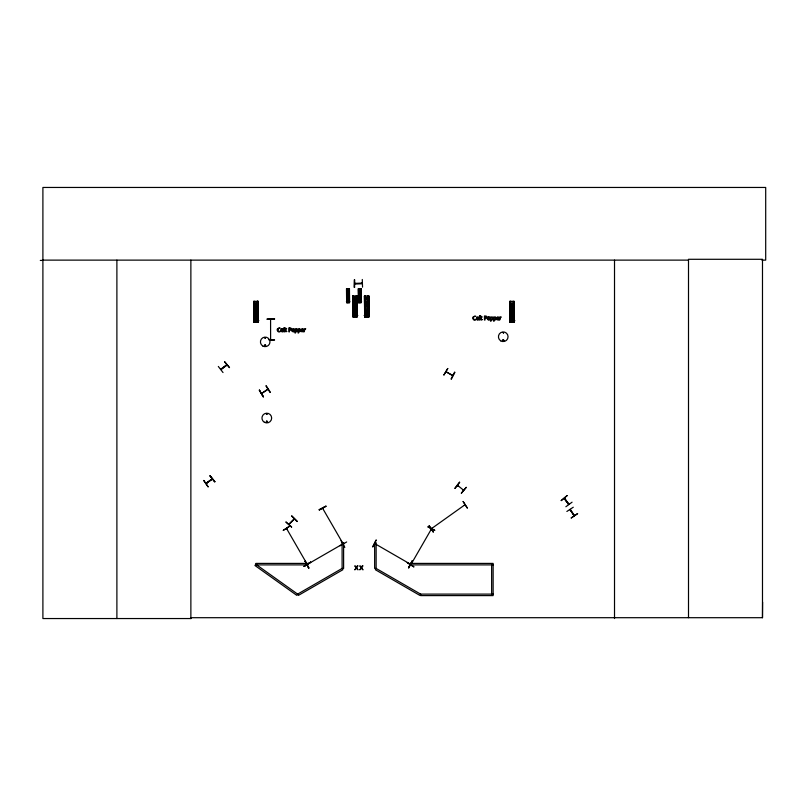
<?xml version="1.0" encoding="UTF-8"?>
<svg xmlns="http://www.w3.org/2000/svg" width="806" height="806" viewBox="0 0 806 806"><rect width="100%" height="100%" fill="white"/><g stroke="black" fill="none" stroke-linecap="round" stroke-linejoin="round"><path stroke-width="1.21" d="M761.932 260.126L765.7 260.126L765.7 187.455L42.899 187.455L42.899 618.545L190.982 618.545L190.881 617.698L762.486 617.698L762.597 602.112M409.811 563.747L410.244 564.391M410.375 564.16L409.791 563.777M206.87 483.147L206.024 483.378L212.401 479.026M211.766 479.439L212.119 478.794L206.135 483.247M221.479 369.057L220.632 369.36M431.442 528.958L430.998 529.663L431.18 528.786M431.381 528.726L432.066 528.222M431.442 528.676L464.891 504.828L464.568 505.433M264.791 337.774C266.03 339.336 264.993 336.233 265.013 338.218M264.459 345.482C266.655 343.054 265.204 348.293 264.6 345.139M267.229 414.062L266.403 414.173L267.179 413.962M266.343 421.659C268.398 420.41 265.678 423.351 266.806 421.195M267.521 421.85C265.92 419.352 266.302 423.523 267.3 422.153M502.803 340.464C503.78 338.47 503.71 342.238 502.803 340.233M503.921 340.525C502.813 337.654 502.078 342.852 503.992 340.354M457.415 485.544L458.11 486.038M462.825 489.564L463.39 490.149M463.722 489.977L462.876 489.675M307.096 564.543L342.812 543.929L342.197 544.241M568.693 504.596L564.502 498.209L564.623 499.025M512.394 321.896L512.364 321.12M573.862 515.276L574.507 515.679M431.391 529.018L410.899 564.603L410.838 563.857M286.805 528.343L286.966 529.22L286.533 528.484M323.216 508.717L322.813 508.082M411.211 564.069L410.909 564.512M265.658 345.744C264.308 343.809 265.648 346.872 264.973 345.885M503.609 332.959L502.954 332.455L503.518 333.019M564.17 498.39L568.734 504.425M569.036 504.334L568.653 503.75M220.733 369.229L226.688 364.725L226.446 365.43M447.723 368.503L443.804 375.143L447.773 368.533M452.549 375.646L446.202 371.858M454.584 372.12L451.088 378.991M451.34 379.122L454.937 372.312M375.092 544.181L374.659 543.536L375.264 544.191M427.956 526.943L434.857 530.388L428.006 526.852M409.629 563.737L410.083 564.351M408.501 567.676L412.309 560.976M431.109 529.542L431.381 528.988M343.437 543.798L342.782 543.375M294.341 519.104L289.122 524.333M454.836 488.255L459.501 482.129M455.088 488.446L459.732 482.3M463.5 490.139L457.576 485.333M461.405 493.222L466.301 487.267L461.324 493.151M362.368 283.621L354.791 283.793L355.506 283.329M361.582 283.208L362.317 283.51L354.68 283.662M226.869 365.108L220.945 369.511M212.27 479.127L206.185 483.59M465.002 505.12L464.478 505.443M288.85 524.172L294.21 518.752M291.631 527.033L285.848 521.925L291.591 527.064M297.041 521.553L291.641 516.062M564.25 498.501L568.663 504.415M565.862 506.752L572.069 502.178M224.562 361.763L229.529 367.667L224.642 361.692M220.965 369.541L227.01 365.017M223.02 372.543L218.315 366.448M214.92 481.686L209.963 475.772L214.89 481.706M208.079 486.824L203.747 480.436L208.109 486.794M429.195 525.713L433.396 532.192L429.155 525.744M464.327 505.231L464.951 504.778M566.86 511.478L573.278 507.216M570.406 510.087L570.275 509.362L574.456 515.608M571.263 517.996L577.61 513.644M270.04 392.462L265.96 385.933M267.844 389.086L261.618 393.459M267.471 389.751L261.597 393.53M283.299 530.318L289.747 526.096L283.319 530.358M319.176 509.755L326.017 506.198L319.156 509.724M319.347 510.047L325.997 506.158M305.212 561.339L308.738 568.2L305.202 561.349M307.116 564.129L286.573 528.555L286.926 529.149M304.003 566.175L310.642 562.276M307.902 564.381L307.298 564.734L307.67 564.16M340.001 545.813L346.671 541.964M344.827 547.365L341.029 540.665M355.345 315.791L354.781 315.7M367.113 315.791L366.559 315.73L367.173 316.597M458.1 486.058L457.727 485.393M360.04 301.928L360.04 302.381M255.905 321.937L256.338 321.1M355.335 316.496L354.952 315.589M354.308 287.349L354.519 279.632L354.348 287.349M362.277 279.47L362.549 287.168M354.731 283.349L362.247 283.168M346.701 290.14L349.27 290.11M358.469 290.14L361.038 290.11M346.711 291.077L349.28 291.057M358.479 291.077L361.048 291.057M346.731 292.497L349.3 292.467M358.499 292.497L361.068 292.467M346.741 293.747L349.31 293.716M358.509 293.747L361.078 293.716M346.751 295.157L349.32 295.127M358.519 295.157L361.088 295.127M364.423 296.034L368.876 295.963L369.108 316.829L364.655 316.889L364.443 296.034L364.745 316.889M352.978 298.139L356.826 298.099M364.745 298.139L368.604 298.099M352.998 299.56L356.846 299.52M364.765 299.56L368.614 299.52M253.699 301.384L258.152 301.323L258.383 322.178L253.93 322.249L253.699 301.384L254.021 322.249M346.822 301.212L349.391 301.192M358.589 301.212L361.159 301.192M346.399 301.615L349.824 301.585M353.018 301.676L356.867 301.635M358.166 301.615L361.592 301.585M364.786 301.676L368.634 301.635M254.021 303.499L257.88 303.459M346.64 302.643L349.603 302.603L349.441 288.689L346.489 288.729L346.651 302.643M509.724 301.384L514.178 301.323L514.379 322.178M353.038 303.55L356.887 303.509M364.806 303.55L368.654 303.509M254.041 304.91L257.89 304.87M510.047 303.499L513.896 303.459M353.058 305.675L356.907 305.625M364.826 305.675L368.674 305.625M254.061 307.026L257.91 306.985M510.057 304.91L513.916 304.87M254.081 308.91L257.93 308.869M510.087 307.026L513.936 306.985M254.102 311.025L257.95 310.985M510.097 308.91L513.946 308.869M510.117 311.025L513.976 310.985M353.159 314.753L357.008 314.713M364.927 314.753L368.775 314.713M352.524 315.368L357.663 315.317M352.524 315.529L357.663 315.478M364.292 315.368L369.43 315.317M364.292 315.529L369.43 315.478M254.202 320.113L258.051 320.063M253.568 320.728L258.706 320.667M253.568 320.889L258.706 320.828M255.834 321.09L255.945 321.11M510.228 320.113L514.077 320.063M509.594 320.728L514.722 320.667M509.594 320.889L514.722 320.828M511.85 321.09L512.394 321.11M514.399 322.178L509.946 322.249L509.745 301.384L510.047 322.249M274.594 318.944L266.887 319.166L274.594 318.934M269.093 339.779L274.594 339.981L269.093 339.981M40.3 260.429L42.899 260.419M42.899 260.126L688.505 260.126M493.131 564.895L410.959 564.895L410.959 563.404L493.131 563.404L493.131 595.604L420.611 595.604L420.611 594.113L376.13 568.432L374.639 568.432L374.639 542.75L376.13 542.75L376.13 568.432L375.384 569.731L419.855 595.402L420.611 594.113L493.131 594.113M488.93 316.939L488.345 316.939A1.219 1.219 0 0 0 487.65 317.332L487.479 319.458L488.93 320.103A1.209 1.209 0 0 0 489.625 319.71L489.625 317.332M282.372 328.757L281.788 328.757A1.219 1.219 0 0 0 281.082 329.15L280.911 331.286L282.372 331.921A1.209 1.209 0 0 0 283.067 331.528L283.067 329.15M574.215 515.88L570.003 509.543L574.204 515.82M322.934 508.203L323.206 508.747M343.044 543.133L343.205 543.929L322.622 508.284M270.584 319.529L270.604 339.739M446.111 371.858L452.851 375.415M374.73 543.576L410.304 564.119M564.532 498.289L568.976 504.183M291.843 515.86L297.323 521.27M209.993 475.742L214.618 481.907M577.58 513.603L571.202 517.905M266.202 385.772L270.373 392.25M259.31 390.215L263.471 396.693M286.805 528.414L287.168 528.978M305.172 561.369L309.02 568.039M354.469 279.642L354.63 287.339M513.603 302.552L513.654 308.688M513.694 311.146L513.795 322.188M513.422 302.552L513.503 308.688L513.341 302.552M513.533 311.146L513.624 320.959L513.442 311.146M513.16 301.333L513.341 322.188M512.938 303.791L512.918 308.698L512.848 303.791M512.757 322.199L511.588 322.209M511.135 308.738L511.105 303.822L511.064 308.738M511.185 311.187L511.256 319.781M511.085 311.187L511.185 319.781M510.813 301.373L510.994 322.239M510.571 301.373L510.762 319.781M510.551 322.239L510.329 301.384L510.46 322.239M509.986 301.384L510.289 322.239M368.856 295.963L369.007 316.829M368.614 295.963L368.805 316.829M368.372 295.973L368.564 314.38M368.271 295.973L368.493 314.38M368.483 314.713L368.503 316.829M368.11 295.973L368.231 314.38M367.858 295.973L368.09 316.839M367.788 295.973L368.05 316.839M367.627 297.202L367.738 314.38M367.465 316.839L366.287 316.859M365.702 297.243L365.995 315.65M365.199 296.024L365.4 316.879M364.685 296.024L364.987 316.889M361.179 302.603L360.665 288.689M360.494 288.689L360.695 302.603M360.383 288.689L360.484 302.613M360.282 302.613L359.496 302.623M359.093 288.719L359.305 302.633M358.952 288.719L359.133 302.633M358.821 288.719L358.922 302.633M358.66 288.719L358.751 302.643M358.458 288.729L358.63 302.643M356.534 298.421L356.736 316.829M356.383 298.421L356.544 314.38M356.292 298.432L356.464 314.38M356.05 295.973L356.242 316.839M355.859 297.202L355.97 314.38M355.768 297.202L355.95 314.38M355.698 316.839L354.519 316.859M354.005 297.243L354.227 315.65M353.935 297.243L354.126 315.65M353.703 296.014L353.894 316.879M353.512 297.243L353.643 315.66M353.26 296.024L353.481 316.869M353.169 296.024L353.391 316.889M352.957 296.024L353.219 316.889M352.756 296.024L352.978 316.889M349.28 288.689L349.401 302.603M349.119 288.689L349.21 302.603M348.897 288.689L349.099 302.603M348.776 288.689L348.907 302.603M348.555 288.699L348.766 302.613M348.514 302.613L347.729 302.623M347.326 288.719L347.527 302.633M347.215 288.719L347.336 302.633M347.003 288.719L347.134 302.633L346.882 288.729M346.711 288.729L346.812 302.643M258.061 301.323L258.283 322.178M257.89 301.323L258.081 322.188M257.648 301.323L257.87 322.188M257.547 301.323L257.779 322.188M257.436 303.781L257.386 308.688M257.497 311.146L257.628 322.188M257.366 322.188L257.104 301.333L257.285 322.188M256.822 303.791L256.973 308.698M256.923 311.146L257.013 320.969M256.741 322.199L255.562 322.209M255.079 303.822L255.119 308.738M255.159 311.187L255.159 319.781M254.978 322.239L254.787 301.373L254.938 322.239M254.474 303.832L254.625 308.738M254.575 311.197L254.746 319.781M254.313 303.832L254.384 308.738M254.394 311.197L254.505 319.791M254.505 320.103L254.525 322.219M254.212 301.384L254.293 308.738M254.323 311.197L254.414 319.791M254.001 301.384L254.192 322.249M762.486 617.698L762.486 259.29L688.505 259.29L688.505 617.698M614.515 260.126L614.515 618.545M491.63 564.895L491.63 594.113M190.871 260.126L190.871 618.545M116.89 260.126L116.89 618.545M488.779 316.939A1.219 1.219 0 0 1 489.484 317.332M282.221 328.757A1.219 1.219 0 0 1 282.926 329.16M297.545 330.259C297.978 332.546 294.674 331.135 295.5 332.989L294.986 332.989L294.986 328.818L296.9 328.838L297.545 330.259M300.648 330.259C301.071 332.546 297.767 331.135 298.593 332.989L298.079 332.989L298.079 328.818L299.993 328.838L300.648 330.259M493.091 318.441C493.514 320.728 490.209 319.307 491.035 321.171L490.522 321.171L490.522 316.99L492.446 317.01L493.091 318.441M496.184 318.441C496.607 320.728 493.302 319.307 494.128 321.171L493.615 321.171L493.615 316.99L495.539 317.01L496.184 318.441M277.959 329.463C277.536 330.813 279.098 332.173 280.246 331.095C281.193 331.578 278.483 332.566 277.889 331.407C274.514 327.206 283.43 328.092 278.947 328.213A1.159 1.159 0 0 0 278.302 328.606L277.959 329.463M294.462 330.339L294.089 331.528A1.209 1.209 0 0 1 293.394 331.921L291.943 331.286L292.115 329.15A1.219 1.219 0 0 1 292.81 328.757L293.394 328.757A1.199 1.199 0 0 1 294.089 329.15L294.462 330.339M473.495 317.645C473.072 318.995 474.633 320.355 475.782 319.277C476.729 319.76 474.019 320.748 473.424 319.589C470.069 315.378 478.955 316.274 474.482 316.395A1.159 1.159 0 0 0 473.837 316.788L473.495 317.645M478.976 318.521L478.603 319.71A1.209 1.209 0 0 1 477.908 320.103L476.457 319.458L476.618 317.332A1.219 1.219 0 0 1 477.323 316.939L477.908 316.939A1.199 1.199 0 0 1 478.603 317.332L478.976 318.521M300.991 330.007L301.595 331.709L303.55 331.679L301.504 330.641L303.6 330.389L303.086 328.919L301.807 328.838L300.991 330.007M496.526 318.189L497.131 319.891L499.085 319.861L497.04 318.823L499.136 318.572L498.622 317.101L497.342 317.02L496.526 318.189M291.48 329.029L290.895 330.107L289.445 330.349L289.445 331.87L288.911 331.87L288.911 327.8L290.785 327.941L291.48 329.029M487.015 317.201L486.431 318.289L484.98 318.531L484.98 320.042L484.446 320.042L484.446 315.982L486.32 316.113L487.015 317.201M281.294 329.825C281.667 334.55 284.206 327.377 281.294 329.825M292.316 329.825C292.699 334.55 295.228 327.377 292.316 329.825M476.83 318.007C477.212 322.732 479.741 315.549 476.83 318.007M487.852 318.007C488.235 322.732 490.763 315.549 487.852 318.007M297.021 330.319C297.182 332.203 294.281 331.498 295.5 329.563L296.638 329.291L297.021 330.319M300.114 330.319C300.275 332.203 297.374 331.498 298.593 329.563L299.731 329.291L300.114 330.319M492.557 318.501C492.718 320.375 489.816 319.67 491.035 317.745L492.174 317.473L492.557 318.501M495.65 318.501C495.811 320.375 492.909 319.67 494.128 317.745L495.267 317.473L495.65 318.501M255.19 309.736C256.268 312.99 257.698 307.398 255.19 309.736M347.477 294.301C348.202 296.467 349.159 292.739 347.477 294.301M354.136 304.376C355.224 307.64 356.655 302.049 354.136 304.376M359.244 294.301C359.97 296.467 360.927 292.739 359.244 294.301M365.914 304.376C366.992 307.64 368.423 302.049 365.914 304.376M511.206 309.736C512.294 312.99 513.724 307.398 511.206 309.736M290.916 329.039L289.445 329.886L289.445 328.264L290.916 329.039M486.451 317.221L484.98 318.068L484.98 316.446L486.451 317.221M301.565 329.664C303.489 331.538 303.116 327.921 301.565 329.664M497.101 317.836C499.035 319.71 498.682 316.093 497.101 317.836M376.15 540.111L372.684 547.002L376.12 540.091M407.332 562.669L413.821 566.85L407.332 562.669M412.209 560.926L408.773 567.837L412.209 560.926M357.411 565.792L356.423 567.394L354.831 565.792L356.081 567.827L354.791 569.862L356.383 568.23L357.995 569.862L356.726 567.797L357.995 565.792L357.411 565.792M362.408 565.792L361.42 567.394L359.829 565.792L361.088 567.827L359.788 569.862L361.38 568.23L362.992 569.862L361.723 567.797L362.992 565.792L362.408 565.792M255.834 564.291L254.958 565.51L296.769 595.332L297.636 594.113L342.107 568.432L343.608 568.432L343.608 542.75L342.107 542.75L342.107 568.432L342.862 569.731L298.391 595.402L297.636 594.113L255.834 564.291M304.829 329.543L304.124 331.87L304.124 328.818L305.736 328.828L304.829 329.543M500.365 317.725L499.66 320.042L499.66 316.99L501.272 317.01L500.365 317.725M567.112 495.599L561.218 500.586L567.112 495.599M463.128 501.513L467.289 508.002L463.128 501.513M259.401 390.154L263.24 396.844L259.401 390.154M310.592 562.185L304.164 566.447L310.592 562.185M286.704 331.377L285.918 331.367L285.787 329.241L286.735 328.818L285.274 327.941C284.689 328.677 285.072 333.241 286.735 331.377M482.24 319.559L481.464 319.549L481.323 317.423L482.27 316.99L480.809 316.113C480.225 316.859 480.608 321.423 482.27 319.559M361.229 288.689L358.257 288.729L358.469 302.643L361.37 302.603L361.229 288.689M357.108 295.963L352.655 296.034L352.887 316.889L357.33 316.829L357.108 295.963M480.023 315.791L479.51 315.791L479.51 320.042L480.023 320.042L480.023 315.791M284.488 327.619L283.974 327.619L283.974 331.87L284.488 331.87L284.488 327.619M307.288 563.404L255.935 563.404L255.935 564.895L307.288 564.895L307.288 563.404M514.097 322.188L513.865 301.323L514.057 322.188M513.13 320.969L512.948 311.146L513.029 320.969M365.743 316.879L365.511 296.014L365.662 316.879M365.259 316.889L365.017 296.024L365.158 316.889M357.038 316.829L356.806 295.963L356.998 316.829M264.368 422.273A4.876 4.876 0 0 0 271.672 418.062A4.876 4.876 0 0 0 264.368 413.841A4.876 4.876 0 0 0 264.368 422.273M262.816 346.016A4.776 4.776 0 0 0 269.98 341.885A4.776 4.776 0 0 0 262.816 337.744A4.776 4.776 0 0 0 262.816 346.016M500.838 340.918A4.816 4.816 0 0 0 508.062 336.747A4.816 4.816 0 0 0 500.838 332.576A4.816 4.816 0 0 0 500.838 340.918"/></g></svg>
